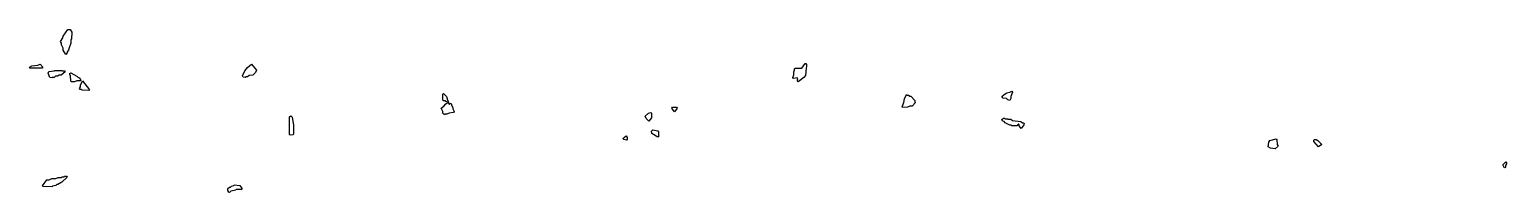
# Model space of a CAD drawing. Header units: millimetres. Extents: x 0 to 8875, y 0 to 977.
import ezdxf

# ---------------------------------------------------------------- set-up
doc = ezdxf.new("R2010")
doc.units = ezdxf.units.MM
doc.layers.add('K', color=7, linetype='Continuous')

msp = doc.modelspace()

# ---------------------------------------------------------------- linework, layer by layer
at = {"layer": 'K'}
for points in [[(202.9, 854.6), (202.9, 864.9), (191.5, 885.6), (191.5, 896), (185.7, 906.4), (200.1, 927.1), (202.9, 937.5), (230.1, 977.2), (244.5, 977.2), (254.5, 961.6), (251.7, 920.1), (248.8, 916.7), (248.8, 896), (237.4, 868.4), (234.5, 854.5), (226, 844.2), (226, 837.3), (218.7, 828.5), (202.9, 854.6)], [(4.4, 745.7), (0, 751), (13, 759.7), (50.1, 763.2), (64.5, 770.1), (80.3, 751), (75.9, 745.7), (4.4, 745.7)], [(111.5, 716.5), (115.8, 725.2), (147.2, 728.7), (150.1, 732.1), (193.1, 732.1), (195.9, 728.7), (210.2, 728.7), (214.6, 723.4), (190.2, 704.3), (178.7, 704.3), (167.3, 697.4), (155.9, 697.4), (147.3, 690.5), (135.9, 690.5), (133, 687), (122.9, 688.8), (111.5, 716.5)], [(248.6, 681.9), (245.8, 685.4), (245.8, 702.6), (242.9, 706.1), (242.9, 713.1), (247.3, 718.3), (284.5, 697.6), (290.2, 690.7), (298.8, 687.2), (308.8, 675.1), (304.5, 669.8), (284.5, 669.8), (270.2, 662.9), (251.5, 664.6), (248.6, 668.1), (248.6, 681.9)], [(1282.9, 692.2), (1280, 699.2), (1294.3, 730.3), (1310.1, 749.4), (1333, 770.1), (1363.1, 733.8), (1357.4, 719.9), (1341.6, 704.3), (1318.8, 700.9), (1310.2, 693.9), (1298.8, 693.9), (1295.9, 690.5), (1282.9, 692.2)], [(4614.3, 668.1), (4614.3, 675.1), (4617.2, 681.9), (4613, 687), (4590.1, 683.6), (4585.7, 688.8), (4591.5, 706.1), (4591.5, 723.4), (4597.2, 733.8), (4597.2, 740.7), (4601.5, 745.9), (4641.5, 745.9), (4661.5, 773.5), (4664.5, 773.5), (4668.8, 768.3), (4668.8, 751), (4666, 747.5), (4663.1, 702.6), (4653.1, 690.5), (4618.7, 662.8), (4614.3, 668.1)], [(304.4, 618), (300, 623.3), (305.8, 633.7), (305.8, 644), (318.7, 670.1), (360.3, 616.4), (355.9, 611.1), (315.8, 614.5), (313, 618), (304.4, 618)], [(2482.9, 474.8), (2482.9, 485.2), (2474.3, 505.9), (2490.1, 518), (2501.5, 531.9), (2513, 538.8), (2524.4, 528.5), (2530.1, 535.4), (2534.5, 530.1), (2534.5, 523.2), (2543.1, 509.4), (2543.1, 502.5), (2551.7, 485.2), (2547.3, 479.9), (2521.6, 476.4), (2507.3, 469.5), (2495.9, 469.5), (2493, 466), (2482.9, 474.8)], [(2501.5, 545.5), (2498.7, 548.9), (2487.2, 548.9), (2482.9, 554.2), (2482.9, 588.8), (2487.3, 594.1), (2506, 575), (2511.7, 554.3), (2517.4, 547.3), (2513, 542), (2501.5, 545.5)], [(5245.8, 509.2), (5242.9, 512.8), (5254.3, 540.4), (5257.2, 561.2), (5270.1, 587.2), (5273.1, 583.7), (5281.6, 583.7), (5290.2, 576.8), (5295.9, 576.8), (5320.2, 550.8), (5320.2, 543.9), (5323.1, 540.4), (5304.5, 517.9), (5290.2, 517.9), (5275.9, 511), (5245.8, 509.2)], [(5878.7, 555.9), (5870.1, 562.8), (5850.1, 566.2), (5842.9, 574.9), (5855.8, 587.1), (5873, 597.5), (5890.1, 600.9), (5901.6, 607.9), (5906, 602.6), (5897.4, 574.9), (5897.4, 564.6), (5890.2, 552.4), (5878.7, 555.9)], [(1565.8, 343.5), (1562.9, 347), (1562.9, 454.2), (1570.2, 459.4), (1577.4, 450.7), (1583.1, 412.7), (1586, 409.3), (1586, 350.5), (1581.6, 345.3), (1565.8, 343.5)], [(3705.8, 443.7), (3700, 457.6), (3718.7, 476.6), (3733, 480.1), (3737.4, 474.9), (3737.4, 447.2), (3721.6, 428.1), (3705.8, 443.7)], [(3860, 505.9), (3864.4, 511.2), (3887.3, 511.2), (3891.7, 505.9), (3875.9, 483.3), (3860, 505.9)], [(5945.8, 398.8), (5945.8, 405.7), (5941.6, 410.8), (5933.1, 400.5), (5901.5, 400.5), (5898.7, 403.9), (5890.1, 403.9), (5861.5, 417.8), (5855.8, 424.7), (5847.2, 428.1), (5842.9, 436.9), (5853, 445.6), (5858.8, 445.6), (5861.6, 442.1), (5875.9, 442.1), (5878.8, 438.7), (5895.9, 438.7), (5907.3, 431.8), (5955.9, 424.9), (5967.3, 418), (5973.1, 418), (5977.4, 412.7), (5974.5, 405.7), (5958.7, 383.2), (5945.8, 398.8)], [(3740.1, 353.9), (3737.2, 367.8), (3744.4, 376.5), (3775.9, 369.6), (3780.2, 364.4), (3780.2, 343.7), (3783.1, 340.2), (3775.9, 331.4), (3740.1, 353.9)], [(3570.1, 317.6), (3565.7, 322.9), (3584.4, 338.6), (3591.7, 329.9), (3591.7, 319.4), (3587.3, 314.2), (3570.1, 317.6)], [(7455.8, 265.9), (7442.9, 274.5), (7445.8, 302.2), (7452.9, 310.9), (7490.2, 321.3), (7494.5, 316), (7497.4, 288.4), (7503.1, 278), (7484.5, 262.4), (7455.8, 265.9)], [(7717.2, 305.6), (7717.2, 312.6), (7721.5, 317.8), (7730.2, 317.8), (7741.6, 310.9), (7766, 288.4), (7744.4, 272.7), (7717.2, 305.6)], [(8860.1, 150.2), (8854.3, 160.6), (8854.3, 167.6), (8870.2, 183.2), (8874.5, 177.9), (8874.5, 171), (8868.8, 160.6), (8868.8, 153.7), (8864.5, 148.4), (8860.1, 150.2)], [(104.4, 76.2), (118.7, 76.2), (133, 83.1), (158.7, 83.1), (173, 90), (193, 90), (195.8, 93.4), (207.2, 93.4), (210.1, 96.9), (221.6, 96.9), (226, 91.6), (193.1, 62.2), (170.2, 48.3), (164.5, 48.3), (158.8, 41.5), (138.8, 38), (135.9, 34.5), (80.1, 36.3), (77.2, 39.8), (104.4, 76.2)], [(1197.2, 1.8), (1191.5, 12.2), (1191.5, 22.6), (1201.5, 31.3), (1207.2, 31.3), (1212.9, 38.2), (1227.2, 41.6), (1230.1, 45.1), (1264.5, 41.6), (1277.4, 22.5), (1273.1, 17.3), (1241.6, 17.3), (1238.8, 13.8), (1210.2, 6.9), (1201.6, 0), (1197.2, 1.8)]]:
    msp.add_lwpolyline(points, close=True, dxfattribs=at)

doc.saveas('drawing.dxf')
